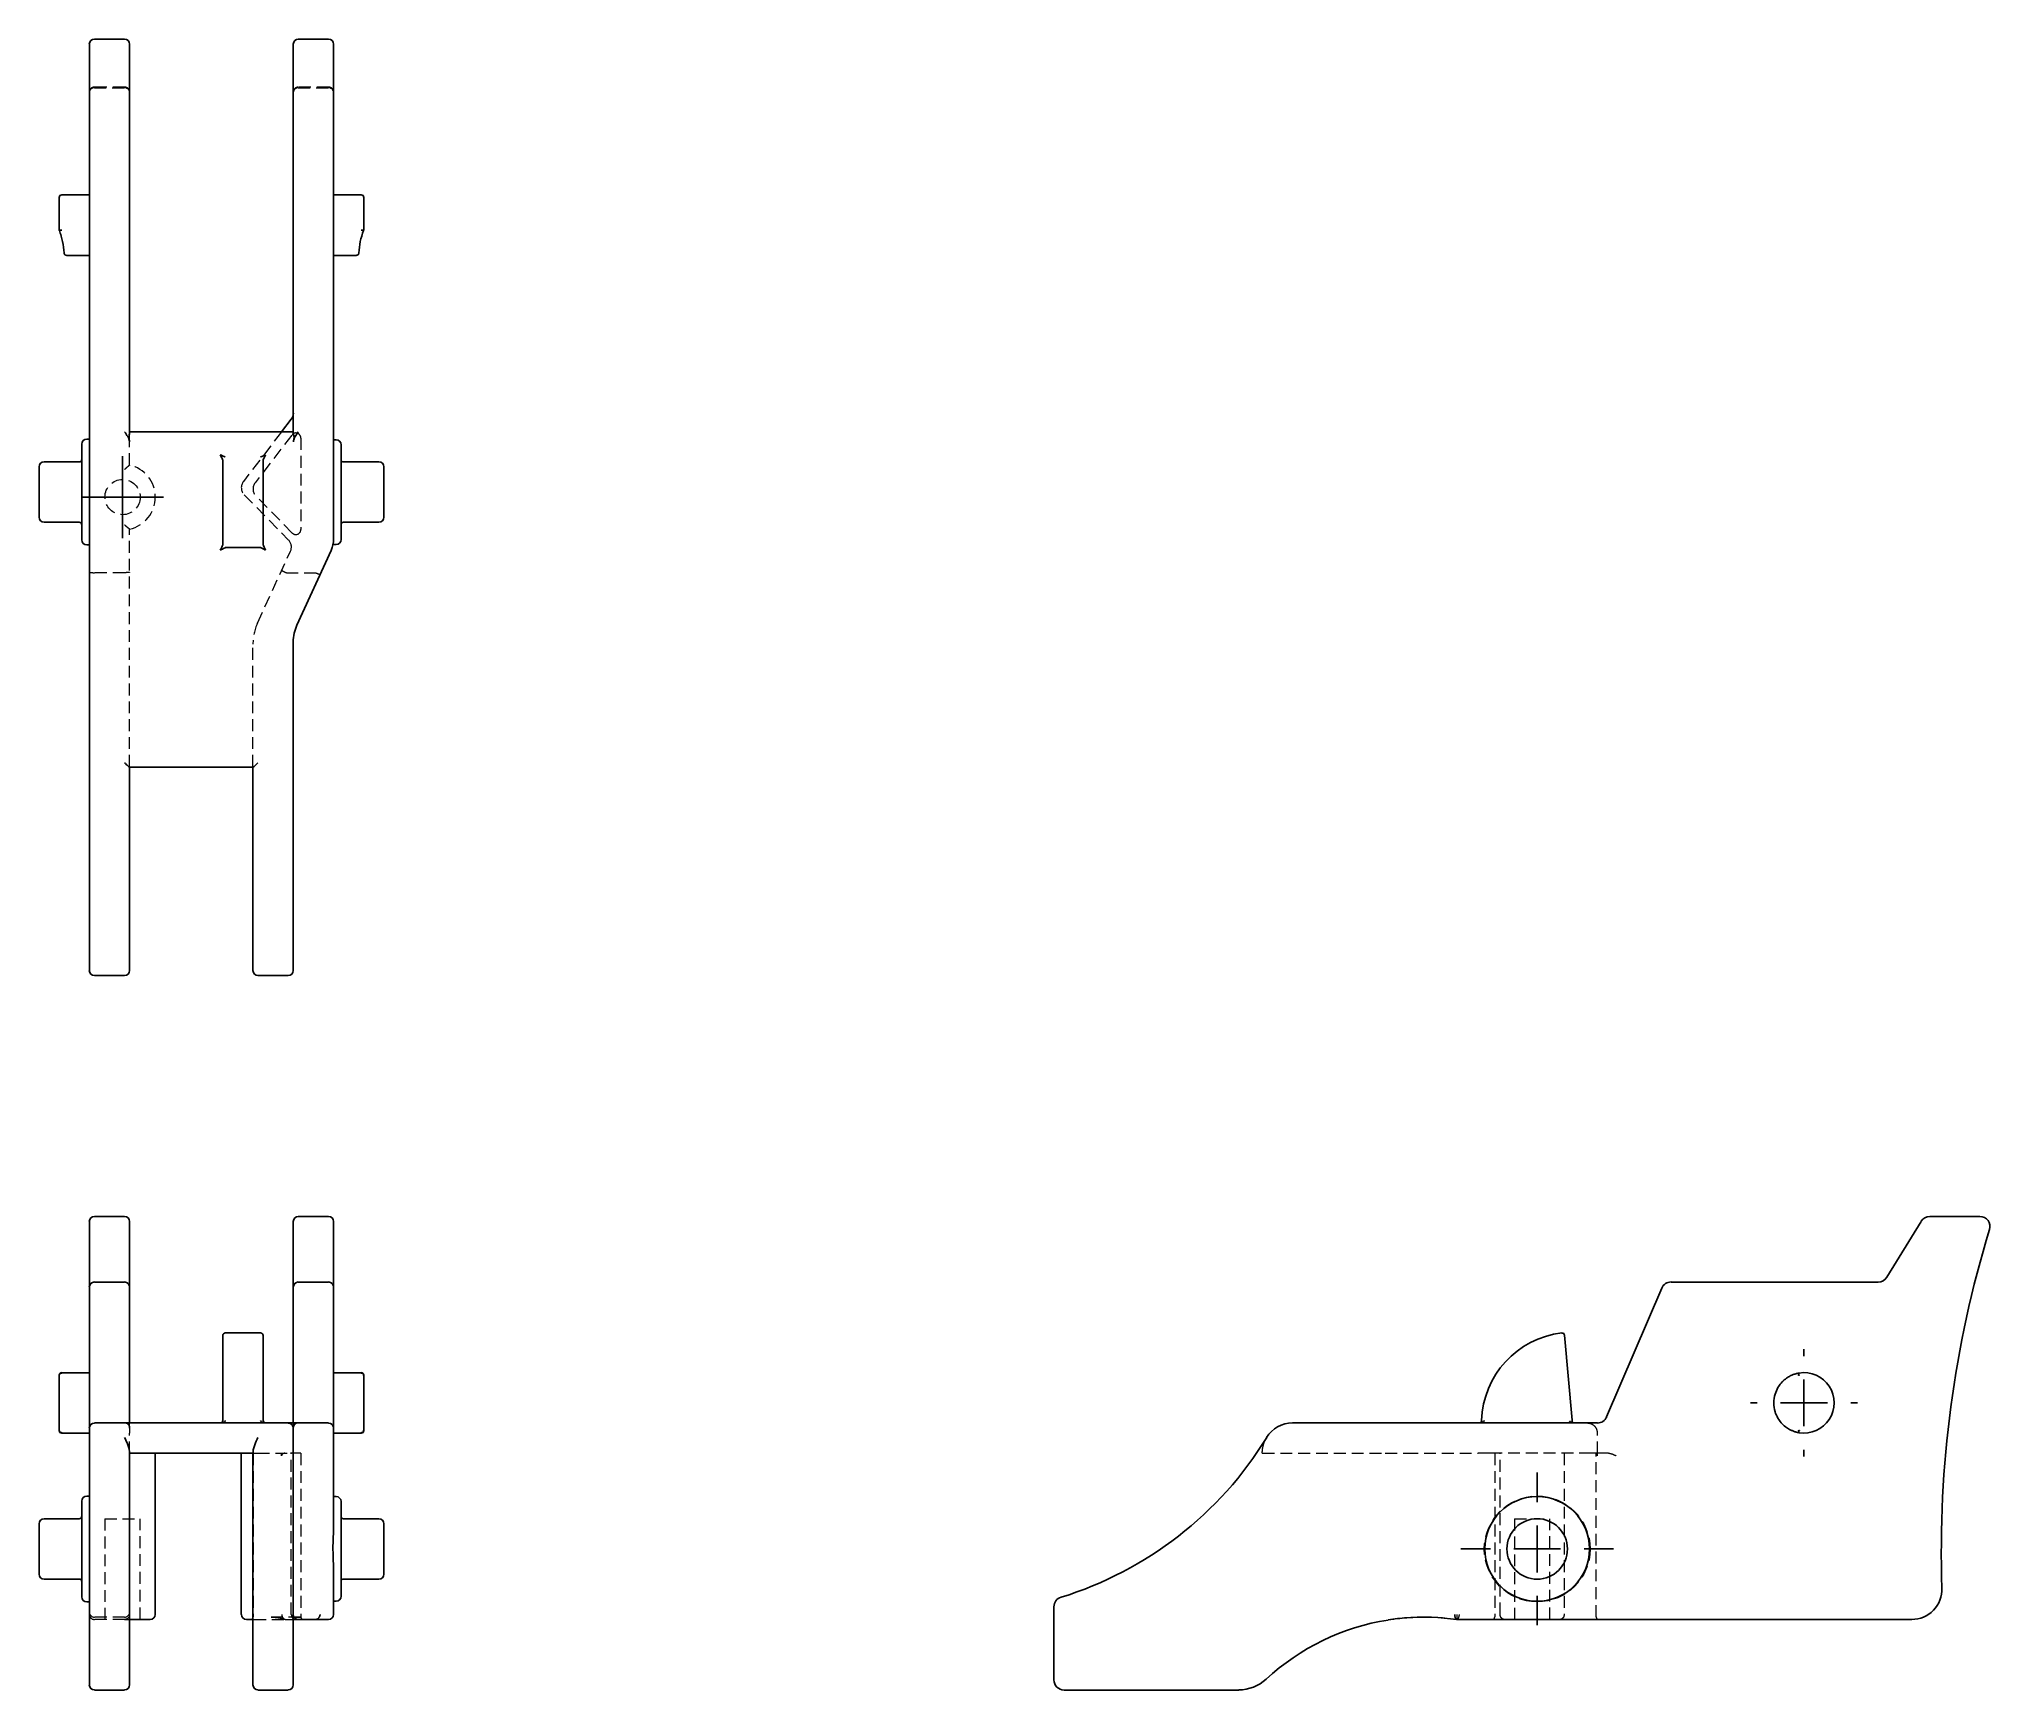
# Model space of a CAD drawing. Header units: millimetres. Extents: x 65 to 273, y 32 to 208.
import ezdxf

# ---------------------------------------------------------------- set-up
doc = ezdxf.new("R2010")
doc.units = ezdxf.units.MM
doc.linetypes.add('HIDDEN', pattern=[1.905, 1.27, -0.635])
doc.layers.add('10', color=7, linetype='Continuous')

# ---------------------------------------------------------------- blocks, each defined once
blk = doc.blocks.new('SW_CENTERMARKSYMBOL_0')
at = {"layer": '10', "color": 0}
for p, q in [((0, 2.5), (0, 4.38)), ((0, 0), (0, 2.5)), ((-2.5, 0), (-4.38, 0)), ((0, 0), (-2.5, 0)), ((0, 0), (0, -2.5)), ((0, 0), (2.5, 0)), ((2.5, 0), (4.38, 0)), ((0, -2.5), (0, -4.38))]:
    blk.add_line(p, q, dxfattribs=at)
blk = doc.blocks.new('SW_CENTERMARKSYMBOL_1')
at = {"layer": '10', "color": 0}
for p, q in [((0, 5), (0, 8.15)), ((0, 0), (0, 2.5)), ((-5, 0), (-8.15, 0)), ((0, 0), (-2.5, 0)), ((0, 0), (0, -2.5)), ((0, 0), (2.5, 0)), ((5, 0), (8.15, 0)), ((0, -5), (0, -8.15))]:
    blk.add_line(p, q, dxfattribs=at)
blk = doc.blocks.new('SW_CENTERMARKSYMBOL_2')
at = {"layer": '10', "color": 0}
for p, q in [((0, 5), (0, 5.73)), ((0, 0), (0, 2.5)), ((-5, 0), (-5.73, 0)), ((0, 0), (-2.5, 0)), ((0, 0), (0, -2.5)), ((0, 0), (2.5, 0)), ((5, 0), (5.73, 0)), ((0, -5), (0, -5.73))]:
    blk.add_line(p, q, dxfattribs=at)

msp = doc.modelspace()

# ---------------------------------------------------------------- linework, layer by layer
at = {"color": 7, "linetype": 'Continuous', "lineweight": 25}
for p, q in [((69.96, 207.46), (69.96, 206.92)), ((69.96, 206.92), (69.96, 201.58)), ((73.72, 208), (70.49, 208)), ((74.26, 206.92), (74.26, 207.46)), ((74.26, 201.58), (74.26, 206.92)), ((91.74, 207.46), (91.74, 206.92)), ((91.74, 206.92), (91.74, 201.58)), ((95.51, 208), (92.28, 208)), ((96.04, 206.92), (96.04, 207.46)), ((96.04, 201.58), (96.04, 206.92)), ((69.96, 201.58), (69.96, 201.12)), ((69.96, 201.12), (69.96, 197.45)), ((74.26, 201.12), (74.26, 201.58)), ((74.26, 197.45), (74.26, 201.12)), ((91.74, 201.58), (91.74, 201.12)), ((91.74, 201.12), (91.74, 197.45)), ((96.04, 201.12), (96.04, 201.58)), ((96.04, 197.45), (96.04, 201.12)), ((69.96, 197.45), (69.96, 196.07)), ((69.96, 196.07), (69.96, 173.93)), ((74.26, 196.07), (74.26, 197.45)), ((74.26, 173.93), (74.26, 196.07)), ((91.74, 197.45), (91.74, 196.07)), ((91.74, 196.07), (91.74, 173.93)), ((96.04, 196.07), (96.04, 197.45)), ((96.04, 173.93), (96.04, 196.07)), ((66.73, 191.09), (66.73, 187.65)), ((69.96, 191.36), (67, 191.36)), ((99, 191.36), (96.04, 191.36)), ((99.27, 191.09), (99.27, 187.65)), ((99.25, 187.54), (99.27, 187.64)), ((66.74, 187.57), (66.75, 187.54)), ((67.53, 184.9), (69.96, 184.9)), ((96.04, 184.9), (98.47, 184.9)), ((69.96, 173.93), (69.96, 173.44)), ((69.96, 173.44), (69.96, 167.55)), ((74.26, 173.44), (74.26, 173.93)), ((74.26, 167.55), (74.26, 173.44)), ((91.74, 173.93), (91.74, 173.44)), ((91.74, 173.44), (91.74, 167.55)), ((96.04, 173.44), (96.04, 173.93)), ((96.04, 167.55), (96.04, 173.44)), ((69.96, 167.55), (69.96, 166.06)), ((74.26, 165.91), (74.26, 167.55)), ((91.52, 167.4), (90.49, 166.06)), ((91.74, 167.55), (91.74, 165.91)), ((91.74, 167.25), (91.74, 167.5)), ((96.04, 166.06), (96.04, 167.55)), ((69.15, 164.74), (69.15, 154.52)), ((69.96, 165.27), (69.69, 165.27)), ((69.96, 166.06), (69.96, 133.48)), ((91.74, 166.06), (74.26, 166.06)), ((96.04, 154.63), (96.04, 166.06)), ((96.31, 165.22), (96.04, 165.22)), ((96.85, 154.57), (96.85, 164.68)), ((68.88, 162.85), (65.12, 162.85)), ((84.21, 163.08), (84.21, 162.29)), ((88.52, 162.29), (88.52, 163.08)), ((100.88, 162.85), (97.12, 162.85)), ((64.58, 162.32), (64.58, 156.94)), ((84.21, 162.29), (84.21, 153.97)), ((88.52, 153.97), (88.52, 162.29)), ((101.42, 162.32), (101.42, 156.94)), ((65.12, 156.4), (68.88, 156.4)), ((97.12, 156.4), (100.88, 156.4)), ((69.69, 153.98), (69.96, 153.98)), ((88.25, 153.7), (84.48, 153.7)), ((92.13, 145.42), (95.78, 153.39)), ((95.99, 154.03), (96.31, 154.03)), ((91.74, 133.48), (91.74, 143.63)), ((69.96, 133.48), (69.96, 131.19)), ((91.74, 131.19), (91.74, 133.48)), ((69.96, 131.19), (69.96, 108.92)), ((87.43, 130.26), (74.26, 130.26)), ((74.26, 108.92), (74.26, 130.26)), ((87.43, 130.26), (87.43, 108.92)), ((91.74, 108.92), (91.74, 131.19)), ((69.96, 108.92), (69.96, 108.54)), ((74.26, 108.54), (74.26, 108.92)), ((87.43, 108.92), (87.43, 108.54)), ((91.74, 108.54), (91.74, 108.92)), ((70.49, 108), (73.72, 108)), ((91.2, 108), (87.97, 108)), ((69.96, 81.74), (69.96, 81.48)), ((69.96, 81.48), (69.96, 75.51)), ((73.72, 82.28), (70.49, 82.28)), ((74.26, 81.48), (74.26, 81.74)), ((74.26, 75.51), (74.26, 81.48)), ((91.74, 81.74), (91.74, 81.48)), ((91.74, 81.48), (91.74, 75.51)), ((92.28, 82.28), (95.51, 82.28)), ((96.04, 81.48), (96.04, 81.74)), ((96.04, 75.51), (96.04, 81.48)), ((265.66, 81.76), (261.99, 75.8)), ((271.92, 82.28), (266.58, 82.28)), ((69.96, 75.51), (69.96, 74.75)), ((73.72, 75.28), (70.49, 75.28)), ((74.26, 74.75), (74.26, 75.51)), ((91.74, 75.51), (91.74, 74.75)), ((92.28, 75.28), (95.51, 75.28)), ((96.04, 74.75), (96.04, 75.51)), ((261.07, 75.28), (238.93, 75.28)), ((69.96, 74.75), (69.96, 74.42)), ((69.96, 74.42), (69.96, 60.67)), ((74.26, 74.42), (74.26, 74.75)), ((74.26, 60.67), (74.26, 74.42)), ((91.74, 74.75), (91.74, 74.42)), ((91.74, 74.42), (91.74, 60.67)), ((96.04, 74.42), (96.04, 74.75)), ((96.04, 60.67), (96.04, 74.42)), ((237.95, 74.63), (232.05, 60.88)), ((84.21, 69.57), (84.21, 60.5)), ((88.25, 69.84), (84.48, 69.84)), ((88.52, 60.5), (88.52, 69.57)), ((228.35, 60.52), (227.55, 69.6)), ((66.73, 65.34), (66.73, 65.3)), ((69.96, 65.6), (67, 65.6)), ((99, 65.6), (96.04, 65.6)), ((99.27, 65.34), (99.27, 65.3)), ((69.96, 60.67), (69.96, 59.69)), ((74.26, 60.23), (74.26, 60.67)), ((91.74, 60.67), (91.74, 60.23)), ((96.04, 59.69), (96.04, 60.67)), ((228.35, 60.47), (228.35, 60.52)), ((66.73, 59.46), (66.73, 59.42)), ((67, 59.15), (69.96, 59.15)), ((69.96, 59.69), (69.96, 58.41)), ((69.96, 58.41), (69.96, 41.12)), ((70.49, 60.23), (91.2, 60.23)), ((91.64, 60.23), (91.2, 60.23)), ((95.29, 60.23), (91.64, 60.23)), ((91.74, 58.41), (91.74, 59.69)), ((91.74, 41.12), (91.74, 58.41)), ((95.51, 60.23), (95.29, 60.23)), ((96.04, 49.28), (96.04, 59.69)), ((96.04, 59.15), (99, 59.15)), ((99.27, 59.46), (99.27, 59.42)), ((208.63, 60.23), (198.48, 60.23)), ((210.65, 60.23), (208.63, 60.23)), ((218.62, 60.23), (210.65, 60.23)), ((219.63, 60.23), (218.62, 60.23)), ((231.06, 60.23), (219.63, 60.23)), ((74.26, 41.12), (74.26, 57)), ((87.43, 57), (74.26, 57)), ((77, 39.79), (77, 57)), ((86.19, 57), (86.19, 39.79)), ((87.43, 57), (87.43, 41.12)), ((69.96, 52.43), (69.69, 52.43)), ((96.31, 52.38), (96.04, 52.38)), ((69.15, 51.89), (69.15, 41.67)), ((96.85, 41.73), (96.85, 51.84)), ((64.58, 49.47), (64.58, 44.09)), ((68.88, 50.01), (65.12, 50.01)), ((100.88, 50.01), (97.12, 50.01)), ((101.42, 49.47), (101.42, 44.09)), ((96.04, 39.79), (96.04, 44.28)), ((65.12, 43.56), (68.88, 43.56)), ((97.12, 43.56), (100.88, 43.56)), ((69.69, 41.14), (69.96, 41.14)), ((69.96, 41.12), (69.96, 40.6)), ((69.96, 40.6), (69.96, 32.8)), ((74.26, 40.6), (74.26, 41.12)), ((74.26, 32.8), (74.26, 40.6)), ((87.43, 41.12), (87.43, 40.6)), ((87.43, 40.6), (87.43, 32.8)), ((91.74, 40.6), (91.74, 41.12)), ((91.74, 32.8), (91.74, 40.6)), ((96.04, 41.19), (96.31, 41.19)), ((173, 40.6), (173, 32.8)), ((74.26, 39.25), (76.46, 39.25)), ((86.73, 39.25), (86.88, 39.25)), ((86.88, 39.25), (87.43, 39.25)), ((91.74, 39.25), (94.1, 39.25)), ((91.77, 39.44), (92.47, 39.5)), ((92.44, 39.48), (92.51, 39.48)), ((94.1, 39.25), (95.29, 39.25)), ((95.29, 39.25), (95.51, 39.25)), ((216.02, 39.25), (218.62, 39.25)), ((218.62, 39.25), (219.63, 39.25)), ((219.63, 39.25), (264.64, 39.25)), ((69.96, 32.8), (69.96, 32.26)), ((70.49, 31.72), (73.72, 31.72)), ((74.26, 32.26), (74.26, 32.8)), ((87.43, 32.8), (87.43, 32.26)), ((91.2, 31.72), (87.97, 31.72)), ((91.74, 32.26), (91.74, 32.8)), ((174.08, 31.72), (192.74, 31.72))]:
    msp.add_line(p, q, dxfattribs=at)
at = {"color": 7, "linetype": 'HIDDEN', "lineweight": 18}
for p, q in [((73.72, 202.87), (70.49, 202.87)), ((70.49, 202.8), (73.72, 202.8)), ((95.51, 202.87), (92.28, 202.87)), ((92.28, 202.8), (95.51, 202.8)), ((66.75, 187.54), (66.73, 187.64)), ((66.73, 187.64), (66.74, 187.57)), ((99.27, 187.64), (99.25, 187.54)), ((74.26, 162.5), (74.26, 165.91)), ((90.49, 166.06), (86.41, 160.76)), ((91.58, 165.72), (87.67, 160.63)), ((92.55, 165.4), (92.55, 155.63)), ((86.5, 159.35), (91.23, 154.51)), ((91.63, 155.25), (87.75, 159.22)), ((74.26, 130.29), (74.26, 155.68)), ((87.92, 145.64), (91.43, 153.31)), ((73.72, 151.02), (70.49, 151.02)), ((91.01, 151.02), (94.1, 151.02)), ((87.43, 130.29), (87.43, 143.4)), ((74.26, 130.26), (74.26, 130.29)), ((87.43, 130.29), (87.43, 130.26)), ((74.26, 59.7), (74.26, 60.23)), ((74.26, 59.7), (74.26, 59.15)), ((74.26, 57), (74.26, 59.15)), ((91.74, 60.23), (91.74, 59.7)), ((91.74, 59.7), (91.74, 59.15)), ((91.74, 57), (91.74, 59.15)), ((231.06, 57), (231.06, 59.15)), ((87.43, 57), (87.92, 57)), ((87.45, 57), (87.45, 39.52)), ((87.92, 57), (91.43, 57)), ((90.49, 56.73), (90.49, 57)), ((91.53, 57), (91.43, 57)), ((91.63, 57), (91.53, 57)), ((91.53, 39.79), (91.53, 57)), ((92.55, 57), (91.63, 57)), ((91.74, 56.73), (91.74, 39.79)), ((92.55, 57), (92.55, 39.52)), ((195.29, 57), (208.4, 57)), ((208.4, 57), (210.64, 57)), ((210.64, 57), (218.31, 57)), ((219.51, 57), (218.31, 57)), ((220.09, 57), (219.51, 57)), ((220.63, 57), (220.09, 57)), ((220.09, 57), (220.09, 39.52)), ((230.4, 57), (220.63, 57)), ((220.68, 39.79), (220.68, 57)), ((227.5, 57), (227.5, 39.79)), ((230.93, 57), (230.4, 57)), ((231.06, 57), (230.93, 57)), ((230.93, 39.52), (230.93, 57)), ((232.25, 57), (231.06, 57)), ((231.06, 56.73), (231.06, 57)), ((71.62, 50.01), (73.5, 50.01)), ((71.62, 50.01), (71.62, 39.25)), ((73.5, 50.01), (75.39, 50.01)), ((75.39, 39.25), (75.39, 50.01)), ((222.21, 50.01), (225.97, 50.01)), ((222.21, 50.01), (222.21, 39.25)), ((225.97, 39.25), (225.97, 50.01)), ((73.72, 39.5), (70.49, 39.5)), ((73.72, 39.25), (70.49, 39.25)), ((73.72, 39.25), (74.26, 39.25)), ((87.43, 39.25), (87.56, 39.25)), ((87.56, 39.25), (90.98, 39.25)), ((92.51, 39.5), (89.39, 39.5)), ((91.01, 39.25), (91.74, 39.25)), ((208.71, 39.2), (209.3, 39.29))]:
    msp.add_line(p, q, dxfattribs=at)
at = {"color": 7, "linetype": 'HIDDEN', "lineweight": 18, "flags": 128}
msp.add_lwpolyline([(252.61, 65.56), (252.57, 65.56), (252.22, 65.47)], dxfattribs=at)
at = {"color": 7, "linetype": 'HIDDEN', "lineweight": 18}
for centre, radius in [((73.5, 159.09), 1.88), ((224.63, 46.78), 5.65)]:
    msp.add_circle(centre, radius, dxfattribs=at)
at = {"color": 7, "linetype": 'Continuous', "lineweight": 25}
for radius in [5.59, 3.23]:
    msp.add_circle((224.63, 46.78), radius, dxfattribs=at)
for centre, radius, start, end in [((70.49, 207.46), 0.538, 90, 180), ((73.72, 207.46), 0.538, 360, 90), ((92.28, 207.46), 0.538, 90, 180), ((95.51, 207.46), 0.538, 0, 90), ((67, 191.09), 0.269, 90, 180), ((99, 191.09), 0.269, 360, 90), ((90.67, 168.06), 1.08, 322.4685, 0), ((69.69, 164.74), 0.538, 90, 180), ((96.31, 164.68), 0.538, 0, 90), ((65.12, 162.32), 0.538, 90, 180), ((68.88, 163.12), 0.269, 270, 0), ((97.12, 163.12), 0.269, 180, 270), ((100.88, 162.32), 0.538, 0, 90), ((65.12, 156.94), 0.538, 180, 270), ((68.88, 156.13), 0.269, 0, 90), ((97.12, 156.13), 0.269, 90, 180), ((100.88, 156.94), 0.538, 270, 0), ((69.69, 154.52), 0.538, 180, 270), ((93.09, 154.63), 2.96, 335.4, 0), ((96.31, 154.57), 0.538, 270, 0), ((96.04, 143.63), 4.3, 155.4, 180), ((70.49, 108.54), 0.538, 180, 270), ((73.72, 108.54), 0.538, 270, 0), ((87.97, 108.54), 0.538, 180, 270), ((91.2, 108.54), 0.538, 270, 0), ((70.49, 81.74), 0.538, 90, 180), ((73.72, 81.74), 0.538, 0, 90), ((92.28, 81.74), 0.538, 90, 180), ((95.51, 81.74), 0.538, 0, 90), ((266.58, 81.2), 1.08, 90, 148.3925), ((271.92, 81.2), 1.08, 342.9244, 90), ((384.73, 46.55), 116.93, 162.9244, 181.9409), ((70.49, 74.75), 0.538, 90, 180), ((73.72, 74.75), 0.538, 0, 90), ((92.28, 74.75), 0.538, 90, 180), ((95.51, 74.75), 0.538, 0, 90), ((238.93, 74.21), 1.08, 90, 156.8014), ((261.07, 76.36), 1.08, 270, 328.3925), ((84.48, 69.57), 0.269, 90, 180), ((88.25, 69.57), 0.269, 0, 90), ((228.37, 60.23), 9.68, 96.6372, 178.3628), ((227.29, 69.57), 0.269, 5, 96.6372), ((67, 65.34), 0.269, 90, 180), ((99, 65.34), 0.269, 360, 90), ((253.13, 62.38), 3.23, 260.6697, 99.3303), ((231.06, 61.3), 1.08, 270, 336.8014), ((67, 59.42), 0.269, 180, 270), ((70.49, 59.69), 0.538, 90, 180), ((91.2, 59.69), 0.538, 0, 90), ((95.51, 59.69), 0.538, 0, 90), ((99, 59.42), 0.269, 270, 0), ((162.1, 79.33), 39.47, 287.1791, 328.4554), ((198.48, 57), 3.23, 90, 148.4554), ((69.69, 51.89), 0.538, 90, 180), ((96.31, 51.84), 0.538, 0, 90), ((68.88, 50.28), 0.269, 270, 0), ((97.12, 50.28), 0.269, 180, 270), ((65.12, 49.47), 0.538, 90, 180), ((100.88, 49.47), 0.538, 0, 90), ((65.12, 44.09), 0.538, 180, 270), ((100.88, 44.09), 0.538, 270, 0), ((68.88, 43.29), 0.269, 0, 90), ((96.31, 41.73), 0.538, 270, 0), ((97.12, 43.29), 0.269, 90, 180), ((264.64, 42.48), 3.23, 270, 1.9409), ((69.69, 41.67), 0.538, 180, 270), ((76.46, 39.79), 0.538, 270, 0), ((86.73, 39.79), 0.538, 180, 270), ((95.51, 39.79), 0.538, 270, 0), ((174.08, 40.6), 1.08, 107.1791, 180), ((212.54, 14.69), 24.8, 98.8844, 132.8692), ((70.49, 32.26), 0.538, 180, 270), ((73.72, 32.26), 0.538, 270, 0), ((87.97, 32.26), 0.538, 180, 270), ((91.2, 32.26), 0.538, 270, 0), ((174.08, 32.8), 1.08, 180, 270), ((192.74, 36.03), 4.3, 270, 312.8692)]:
    msp.add_arc(centre, radius, start, end, dxfattribs=at)
at = {"color": 7, "linetype": 'HIDDEN', "lineweight": 18}
for centre, radius, start, end in [((70.49, 202.33), 0.538, 90, 180), ((70.49, 202.26), 0.538, 90, 180), ((73.72, 202.33), 0.538, 0, 90), ((73.72, 202.26), 0.538, 360, 90), ((92.28, 202.33), 0.538, 90, 180), ((92.28, 202.26), 0.538, 90, 180), ((95.51, 202.33), 0.538, 0, 90), ((95.51, 202.26), 0.538, 360, 90), ((92.01, 165.4), 0.538, 0, 142.4685), ((73.5, 159.09), 3.5, 282.4381, 77.5619), ((87.27, 160.1), 1.08, 142.4685, 224.3284), ((88.52, 159.97), 1.08, 142.4685, 224.3284), ((90.46, 153.76), 1.08, 335.4, 44.3284), ((92.01, 155.63), 0.538, 224.3284, 0), ((92.81, 143.4), 5.38, 155.4, 180), ((253.13, 62.38), 3.23, 127.3846, 146.7643), ((73.72, 59.69), 0.538, 0, 89.9535), ((92.28, 59.69), 0.538, 89.965, 180), ((229.99, 59.15), 1.08, 0, 30.4197), ((253.13, 62.38), 3.23, 246.7421, 260.6697), ((70.49, 40.04), 0.538, 180, 270), ((73.72, 40.04), 0.538, 270, 360), ((92.07, 39.79), 0.538, 180, 270), ((92.28, 39.79), 0.538, 180, 270), ((87.18, 39.52), 0.269, 270, 0), ((92.82, 39.52), 0.269, 180, 270), ((212.54, 14.69), 24.8, 90.9051, 97.1599), ((212.54, 14.69), 24.8, 84.8743, 89.5478), ((219.82, 39.52), 0.269, 270, 0), ((231.2, 39.52), 0.269, 180, 270)]:
    msp.add_arc(centre, radius, start, end, dxfattribs=at)
msp.add_ellipse((90.83, 56.73), major_axis=(-0.339, 0), ratio=0.793019, start_param=4.712389, end_param=6.283185, dxfattribs=at)
at = {"color": 7, "linetype": 'Continuous', "lineweight": 25}
for points in [[(66.73, 187.65), (66.73, 187.63), (66.73, 187.61), (66.74, 187.58)], [(66.74, 187.58), (66.74, 187.57), (66.75, 187.55), (66.75, 187.54)], [(99.26, 187.58), (99.26, 187.57), (99.25, 187.55), (99.25, 187.54)], [(99.27, 187.65), (99.27, 187.63), (99.27, 187.61), (99.26, 187.58)], [(66.73, 65.3), (66.73, 65.32), (66.73, 65.33), (66.74, 65.35)], [(66.73, 65.3), (66.73, 64.32), (66.73, 62.38), (66.73, 60.43), (66.73, 59.46)], [(66.74, 65.35), (66.74, 65.33), (66.75, 65.32), (66.75, 65.3)], [(99.26, 65.35), (99.26, 65.33), (99.25, 65.32), (99.25, 65.3)], [(99.27, 65.3), (99.27, 65.32), (99.27, 65.33), (99.26, 65.35)], [(99.27, 65.3), (99.27, 64.32), (99.27, 62.38), (99.27, 60.43), (99.27, 59.46)], [(252.58, 65.35), (252.57, 65.33), (252.55, 65.32), (252.54, 65.3)], [(252.65, 65.3), (252.63, 65.32), (252.61, 65.33), (252.58, 65.35)], [(84.21, 60.5), (84.21, 60.49), (84.21, 60.49), (84.21, 60.49)], [(88.52, 60.49), (88.52, 60.49), (88.52, 60.49), (88.52, 60.5)], [(218.7, 60.5), (218.7, 60.5), (218.7, 60.49), (218.7, 60.49)], [(66.73, 59.46), (66.73, 59.44), (66.73, 59.42), (66.74, 59.4)], [(66.75, 59.46), (66.75, 59.44), (66.74, 59.42), (66.74, 59.4)], [(99.25, 59.46), (99.25, 59.44), (99.26, 59.42), (99.26, 59.4)], [(99.27, 59.46), (99.27, 59.44), (99.27, 59.42), (99.26, 59.4)], [(252.54, 59.46), (252.55, 59.44), (252.57, 59.42), (252.58, 59.4)], [(252.65, 59.46), (252.63, 59.44), (252.61, 59.42), (252.58, 59.4)], [(94.13, 39.25), (94.12, 39.25), (94.11, 39.25), (94.1, 39.25)], [(208.71, 39.2), (209.39, 39.31), (210.07, 39.38), (210.69, 39.43)], [(210.69, 39.43), (212.46, 39.56), (214.25, 39.5), (216.02, 39.25)], [(216.02, 39.25), (216.02, 39.25), (216.02, 39.25), (216.02, 39.25)]]:
    msp.add_open_spline(points, degree=3, dxfattribs=at)
for points, knots in [([(67, 187.61), (66.98, 187.6), (66.95, 187.6), (66.91, 187.59), (66.88, 187.59), (66.85, 187.58), (66.81, 187.58), (66.77, 187.58), (66.75, 187.58), (66.74, 187.58)], [0, 0, 0, 0, 0.1362306, 0.2546255, 0.3550182, 0.4372653, 0.5013274, 0.7656534, 1, 1, 1, 1]), ([(99, 187.61), (99.02, 187.6), (99.05, 187.6), (99.08, 187.59), (99.12, 187.59), (99.14, 187.58), (99.19, 187.58), (99.23, 187.58), (99.25, 187.58), (99.26, 187.58)], [0, 0, 0, 0, 0.127968, 0.24209, 0.342358, 0.428768, 0.501326, 0.762224, 1, 1, 1, 1]), ([(66.75, 187.55), (66.82, 187.35), (66.95, 186.98), (67.16, 186.18), (67.22, 185.57), (67.26, 185.16)], [0, 0, 0, 0, 0.255025, 0.505512, 1, 1, 1, 1]), ([(98.74, 185.16), (98.78, 185.57), (98.85, 186.39), (99.12, 187.16), (99.25, 187.55)], [0, 0, 0, 0, 0.497756, 1, 1, 1, 1]), ([(67.26, 185.16), (67.26, 185.12), (67.27, 185.06), (67.34, 184.97), (67.42, 184.91), (67.49, 184.91), (67.53, 184.9)], [0, 0, 0, 0, 0.250121, 0.500045, 0.749916, 1, 1, 1, 1]), ([(98.47, 184.9), (98.51, 184.91), (98.58, 184.91), (98.66, 184.97), (98.73, 185.06), (98.74, 185.12), (98.74, 185.16)], [0, 0, 0, 0, 0.250069, 0.49995, 0.749891, 1, 1, 1, 1]), ([(74.25, 164.99), (74.22, 165.19), (74.15, 165.38), (73.95, 165.73), (73.84, 165.9), (73.72, 166.06)], [0, 0, 0, 0, 0.5, 0.5, 1, 1, 1, 1]), ([(74.25, 164.99), (74.24, 165.08), (74.22, 165.17), (74.18, 165.35), (74.17, 165.44), (74.19, 165.68), (74.26, 165.82), (74.26, 165.91)], [0, 0, 0, 0, 0.25, 0.25, 0.5, 0.5, 1, 1, 1, 1]), ([(91.75, 164.99), (91.76, 165.08), (91.78, 165.17), (91.82, 165.35), (91.83, 165.44), (91.81, 165.68), (91.74, 165.82), (91.74, 165.91)], [0, 0, 0, 0, 0.25, 0.25, 0.5, 0.5, 1, 1, 1, 1]), ([(91.75, 164.99), (91.78, 165.19), (91.85, 165.38), (92.05, 165.73), (92.16, 165.9), (92.28, 166.06)], [0, 0, 0, 0, 0.5, 0.5, 1, 1, 1, 1]), ([(83.94, 163.62), (84.02, 163.47), (84.15, 163.2), (84.21, 163.09), (84.21, 163.08)], [0.087266, 0.087266, 0.087266, 0.087266, 0.934998, 1.570796, 1.570796, 1.570796, 1.570796]), ([(84.48, 163.35), (84.47, 163.36), (84.36, 163.41), (84.1, 163.54), (83.94, 163.62)], [0.087266, 0.087266, 0.087266, 0.087266, 0.723065, 1.570796, 1.570796, 1.570796, 1.570796]), ([(88.78, 163.62), (88.63, 163.54), (88.37, 163.41), (88.26, 163.36), (88.25, 163.35)], [-1.570796, -1.570796, -1.570796, -1.570796, -0.723065, -0.087266, -0.087266, -0.087266, -0.087266]), ([(88.52, 163.08), (88.52, 163.09), (88.58, 163.2), (88.71, 163.47), (88.78, 163.62)], [-1.570796, -1.570796, -1.570796, -1.570796, -0.934998, -0.087266, -0.087266, -0.087266, -0.087266]), ([(84.21, 153.97), (84.21, 153.96), (84.16, 153.86), (84.02, 153.59), (83.94, 153.43)], [0.02703, 0.02703, 0.02703, 0.02703, 0.688644, 1.570796, 1.570796, 1.570796, 1.570796]), ([(83.94, 153.43), (84.1, 153.51), (84.38, 153.64), (84.48, 153.7), (84.48, 153.7)], [0.02703, 0.02703, 0.02703, 0.02703, 0.909182, 1.570796, 1.570796, 1.570796, 1.570796]), ([(88.25, 153.7), (88.25, 153.69), (88.39, 153.63), (88.67, 153.49), (88.78, 153.43)], [-1.570796, -1.570796, -1.570796, -1.570796, -0.688644, -0.02703, -0.02703, -0.02703, -0.02703]), ([(88.78, 153.43), (88.73, 153.55), (88.59, 153.82), (88.52, 153.96), (88.52, 153.97)], [-1.570796, -1.570796, -1.570796, -1.570796, -0.909182, -0.02703, -0.02703, -0.02703, -0.02703]), ([(74.26, 130.26), (74.25, 130.26), (74.23, 130.27), (74.16, 130.31), (74.11, 130.35), (73.96, 130.47), (73.84, 130.59), (73.72, 130.73)], [0, 0, 0, 0, 0.25, 0.25, 0.5, 0.5, 1, 1, 1, 1]), ([(87.43, 130.26), (87.44, 130.26), (87.46, 130.27), (87.53, 130.31), (87.58, 130.35), (87.73, 130.47), (87.85, 130.59), (87.97, 130.73)], [0, 0, 0, 0, 0.25, 0.25, 0.5, 0.5, 1, 1, 1, 1]), ([(67, 65.56), (66.98, 65.56), (66.95, 65.56), (66.91, 65.55), (66.88, 65.53), (66.85, 65.52), (66.81, 65.49), (66.77, 65.44), (66.75, 65.38), (66.74, 65.35)], [0, 0, 0, 0, 0.1362306, 0.2546255, 0.3550182, 0.4372653, 0.5013274, 0.7656534, 1, 1, 1, 1]), ([(99, 65.56), (99.02, 65.56), (99.05, 65.56), (99.08, 65.55), (99.12, 65.53), (99.14, 65.52), (99.19, 65.49), (99.23, 65.44), (99.25, 65.38), (99.26, 65.35)], [0, 0, 0, 0, 0.127968, 0.24209, 0.342358, 0.428768, 0.501326, 0.762224, 1, 1, 1, 1]), ([(252.61, 59.19), (252.55, 59.2), (252.45, 59.22), (252.3, 59.26), (252.15, 59.3), (252, 59.35), (251.86, 59.41), (251.72, 59.48), (251.47, 59.6), (251.11, 59.84), (250.69, 60.24), (250.3, 60.78), (249.99, 61.48), (249.85, 62.38), (249.99, 63.27), (250.3, 63.98), (250.69, 64.52), (251.11, 64.92), (251.53, 65.19), (251.9, 65.37), (252.25, 65.49), (252.49, 65.54), (252.61, 65.56)], [0, 0, 0, 0, 0.018617, 0.036939, 0.054976, 0.072737, 0.090231, 0.10747, 0.124464, 0.182146, 0.249561, 0.313221, 0.396728, 0.500033, 0.603917, 0.687418, 0.750486, 0.817853, 0.875587, 0.915562, 0.956991, 1, 1, 1, 1]), ([(252.61, 65.56), (252.6, 65.56), (252.6, 65.56), (252.59, 65.55), (252.59, 65.53), (252.58, 65.52), (252.58, 65.49), (252.58, 65.44), (252.58, 65.38), (252.58, 65.35)], [0, 0, 0, 0, 0.127968, 0.24209, 0.342358, 0.428768, 0.501326, 0.762224, 1, 1, 1, 1]), ([(83.94, 60.23), (84.1, 60.23), (84.38, 60.29), (84.48, 60.43), (84.48, 60.49)], [0.02703, 0.02703, 0.02703, 0.02703, 0.909182, 1.570796, 1.570796, 1.570796, 1.570796]), ([(84.21, 60.49), (84.21, 60.43), (84.16, 60.29), (84.02, 60.23), (83.94, 60.23)], [0.02703, 0.02703, 0.02703, 0.02703, 0.688644, 1.570796, 1.570796, 1.570796, 1.570796]), ([(88.25, 60.49), (88.25, 60.41), (88.39, 60.27), (88.67, 60.23), (88.78, 60.23)], [-1.570796, -1.570796, -1.570796, -1.570796, -0.688644, -0.02703, -0.02703, -0.02703, -0.02703]), ([(88.78, 60.23), (88.73, 60.23), (88.59, 60.27), (88.52, 60.41), (88.52, 60.49)], [-1.570796, -1.570796, -1.570796, -1.570796, -0.909182, -0.02703, -0.02703, -0.02703, -0.02703]), ([(218.43, 60.23), (218.55, 60.23), (218.82, 60.27), (218.96, 60.41), (218.97, 60.49)], [-1.570796, -1.570796, -1.570796, -1.570796, -0.909182, -0.02703, -0.02703, -0.02703, -0.02703]), ([(218.7, 60.49), (218.69, 60.41), (218.63, 60.27), (218.49, 60.23), (218.43, 60.23)], [-1.570796, -1.570796, -1.570796, -1.570796, -0.688644, -0.02703, -0.02703, -0.02703, -0.02703]), ([(228.08, 60.47), (228.09, 60.42), (228.2, 60.29), (228.47, 60.23), (228.62, 60.23)], [-1.570796, -1.570796, -1.570796, -1.570796, -0.934998, -0.087266, -0.087266, -0.087266, -0.087266]), ([(228.62, 60.23), (228.54, 60.23), (228.41, 60.29), (228.36, 60.42), (228.35, 60.47)], [-1.570796, -1.570796, -1.570796, -1.570796, -0.723065, -0.087266, -0.087266, -0.087266, -0.087266]), ([(66.74, 59.4), (66.74, 59.39), (66.75, 59.36), (66.77, 59.32), (66.8, 59.29), (66.84, 59.25), (66.9, 59.21), (66.96, 59.2), (67, 59.19)], [0, 0, 0, 0, 0.113707, 0.23511, 0.364068, 0.500595, 0.694448, 1, 1, 1, 1]), ([(74.26, 57), (74.25, 57.16), (74.23, 57.31), (74.16, 57.61), (74.11, 57.76), (73.96, 58.18), (73.84, 58.44), (73.72, 58.69)], [0, 0, 0, 0, 0.25, 0.25, 0.5, 0.5, 1, 1, 1, 1]), ([(87.43, 57), (87.44, 57.16), (87.46, 57.31), (87.53, 57.61), (87.58, 57.76), (87.73, 58.18), (87.85, 58.44), (87.97, 58.69)], [0, 0, 0, 0, 0.25, 0.25, 0.5, 0.5, 1, 1, 1, 1]), ([(99.26, 59.4), (99.26, 59.39), (99.25, 59.36), (99.23, 59.32), (99.2, 59.29), (99.16, 59.25), (99.1, 59.21), (99.04, 59.2), (99, 59.19)], [0, 0, 0, 0, 0.116417, 0.238586, 0.366601, 0.500549, 0.707437, 1, 1, 1, 1]), ([(252.58, 59.4), (252.58, 59.39), (252.58, 59.36), (252.58, 59.32), (252.58, 59.29), (252.58, 59.25), (252.59, 59.21), (252.6, 59.2), (252.61, 59.19)], [0, 0, 0, 0, 0.116417, 0.238586, 0.366601, 0.500549, 0.707437, 1, 1, 1, 1]), ([(96.04, 49.28), (96.04, 48.89), (96.03, 48.49), (96, 47.65), (95.98, 47.21), (95.98, 46.57), (95.99, 46.35), (96, 45.93), (96, 45.71), (96.03, 45.08), (96.04, 44.67), (96.04, 44.28)], [0, 0, 0, 0, 0.25, 0.25, 0.5, 0.5, 0.625, 0.625, 0.75, 0.75, 1, 1, 1, 1]), ([(94.13, 39.25), (94.15, 39.26), (94.19, 39.26), (94.26, 39.28), (94.32, 39.31), (94.39, 39.35), (94.46, 39.41), (94.51, 39.49), (94.56, 39.58), (94.6, 39.68), (94.6, 39.75), (94.61, 39.79)], [0, 0, 0, 0, 0.0819451, 0.1712026, 0.2677921, 0.3716157, 0.4825568, 0.6007474, 0.7264661, 0.8596159, 1, 1, 1, 1]), ([(216.02, 39.25), (216.01, 39.26), (215.99, 39.26), (215.96, 39.28), (215.93, 39.31), (215.9, 39.35), (215.88, 39.41), (215.86, 39.49), (215.84, 39.58), (215.83, 39.68), (215.84, 39.75), (215.84, 39.79)], [0, 0, 0, 0, 0.0819451, 0.1712026, 0.2677921, 0.3716157, 0.4825568, 0.6007474, 0.7264661, 0.8596159, 1, 1, 1, 1])]:
    msp.add_open_spline(points, degree=3, knots=knots, dxfattribs=at)
at = {"color": 7, "linetype": 'HIDDEN', "lineweight": 18}
for points, knots in [([(74.26, 162.5), (74.26, 162.5), (74.25, 162.5), (74.22, 162.47), (74.19, 162.45), (74.12, 162.39), (74.07, 162.35), (73.97, 162.27), (73.92, 162.22), (73.83, 162.14), (73.77, 162.09), (73.72, 162.04), (73.72, 162.04), (73.72, 162.04)], [0, 0, 0, 0, 0.01541188, 0.01541188, 0.03243598, 0.03243598, 0.05359441, 0.05359441, 0.07187085, 0.07187085, 0.09106233, 0.09106233, 0.09148449, 0.09148449, 0.09148449, 0.09148449]), ([(73.72, 156.14), (73.72, 156.14), (73.72, 156.14), (73.77, 156.09), (73.83, 156.04), (73.92, 155.95), (73.97, 155.91), (74.07, 155.83), (74.12, 155.79), (74.19, 155.73), (74.22, 155.71), (74.25, 155.68), (74.26, 155.68), (74.26, 155.68)], [-0.00042569, -0.00042569, -0.00042569, -0.00042569, 0, 0, 0.01935203, 0.01935203, 0.03778136, 0.03778136, 0.05911679, 0.05911679, 0.07628331, 0.07628331, 0.09182411, 0.09182411, 0.09182411, 0.09182411]), ([(69.96, 151.06), (69.96, 151.06), (69.96, 151.06), (69.96, 151.05), (69.97, 151.05), (70.03, 151.04), (70.07, 151.04), (70.17, 151.03), (70.22, 151.03), (70.35, 151.02), (70.42, 151.02), (70.49, 151.02)], [-0.00033725, -0.00033725, -0.00033725, -0.00033725, 0, 0, 0.0199835, 0.0199835, 0.03954814, 0.03954814, 0.05906266, 0.05906266, 0.07855164, 0.07855164, 0.07855164, 0.07855164]), ([(74.26, 151.06), (74.26, 151.06), (74.26, 151.06), (74.26, 151.05), (74.24, 151.05), (74.19, 151.04), (74.15, 151.04), (74.05, 151.03), (73.99, 151.03), (73.86, 151.02), (73.79, 151.02), (73.72, 151.02)], [-0.07888085, -0.07888085, -0.07888085, -0.07888085, -0.07854363, -0.07854363, -0.05856217, -0.05856217, -0.03899952, -0.03899952, -0.019487, -0.019487, 0, 0, 0, 0]), ([(90.51, 151.28), (90.51, 151.28), (90.51, 151.28), (90.52, 151.27), (90.54, 151.26), (90.56, 151.24), (90.59, 151.22), (90.62, 151.2), (90.66, 151.18), (90.7, 151.16), (90.74, 151.14), (90.78, 151.12), (90.82, 151.1), (90.87, 151.08), (90.91, 151.06), (90.94, 151.05), (90.97, 151.03), (90.98, 151.03)], [0, 0, 0, 0, 0.084828, 0.167095, 0.246814, 0.323922, 0.398351, 0.470078, 0.539149, 0.605664, 0.669679, 0.731182, 0.790141, 0.846517, 0.900287, 0.951444, 1, 1, 1, 1]), ([(90.98, 151.03), (90.99, 151.03), (91, 151.02), (91.01, 151.02), (91.01, 151.02), (91.01, 151.02), (91.01, 151.02)], [0, 0, 0, 0, 0.00002407301, 0.00002407301, 0.00002407301, 0.0000321525, 0.0000321525, 0.0000321525, 0.0000321525]), ([(94.13, 151.02), (94.15, 151.01), (94.19, 150.99), (94.26, 150.96), (94.32, 150.93), (94.39, 150.9), (94.46, 150.88), (94.51, 150.86), (94.56, 150.84), (94.6, 150.83), (94.6, 150.84), (94.61, 150.84)], [0, 0, 0, 0, 0.0819451, 0.1712026, 0.2677921, 0.3716157, 0.4825568, 0.6007474, 0.7264661, 0.8596159, 1, 1, 1, 1]), ([(74.25, 60.23), (74.24, 60.23), (74.22, 60.21), (74.18, 60.17), (74.17, 60.13), (74.19, 59.99), (74.26, 59.86), (74.26, 59.7)], [0, 0, 0, 0, 0.25, 0.25, 0.5, 0.5, 1, 1, 1, 1]), ([(91.75, 60.23), (91.76, 60.23), (91.78, 60.21), (91.82, 60.17), (91.83, 60.13), (91.81, 59.99), (91.74, 59.86), (91.74, 59.7)], [0, 0, 0, 0, 0.25, 0.25, 0.5, 0.5, 1, 1, 1, 1]), ([(195.26, 57), (195.26, 57.16), (195.27, 57.31), (195.31, 57.61), (195.35, 57.76), (195.47, 58.18), (195.59, 58.44), (195.73, 58.69)], [0, 0, 0, 0, 0.25, 0.25, 0.5, 0.5, 1, 1, 1, 1]), ([(229.99, 60.23), (230.08, 60.23), (230.17, 60.21), (230.35, 60.17), (230.44, 60.13), (230.68, 59.99), (230.82, 59.86), (230.91, 59.7)], [0, 0, 0, 0, 0.25, 0.25, 0.5, 0.5, 1, 1, 1, 1]), ([(91.74, 57), (91.74, 57), (91.74, 56.96), (91.74, 56.86), (91.74, 56.79), (91.74, 56.73)], [0, 0, 0, 0, 0.5, 0.5, 1, 1, 1, 1]), ([(232.25, 57), (232.4, 57), (232.54, 56.96), (232.8, 56.86), (232.93, 56.79), (233.06, 56.73)], [0, 0, 0, 0, 0.5, 0.5, 1, 1, 1, 1]), ([(69.96, 39.79), (69.96, 39.79), (69.96, 39.79), (69.96, 39.72), (69.97, 39.65), (70.03, 39.52), (70.07, 39.46), (70.17, 39.36), (70.22, 39.32), (70.35, 39.27), (70.42, 39.25), (70.49, 39.25)], [-0.00033725, -0.00033725, -0.00033725, -0.00033725, 0, 0, 0.0199835, 0.0199835, 0.03954814, 0.03954814, 0.05906266, 0.05906266, 0.07855164, 0.07855164, 0.07855164, 0.07855164]), ([(74.26, 39.79), (74.26, 39.79), (74.26, 39.79), (74.26, 39.72), (74.24, 39.65), (74.19, 39.52), (74.15, 39.46), (74.05, 39.36), (73.99, 39.32), (73.86, 39.27), (73.79, 39.25), (73.72, 39.25)], [-0.07888085, -0.07888085, -0.07888085, -0.07888085, -0.07854363, -0.07854363, -0.05856217, -0.05856217, -0.03899952, -0.03899952, -0.019487, -0.019487, 0, 0, 0, 0]), ([(90.51, 39.79), (90.51, 39.77), (90.51, 39.72), (90.52, 39.65), (90.54, 39.59), (90.56, 39.53), (90.59, 39.48), (90.62, 39.43), (90.66, 39.39), (90.7, 39.35), (90.74, 39.32), (90.78, 39.3), (90.82, 39.28), (90.87, 39.27), (90.91, 39.26), (90.94, 39.25), (90.97, 39.25), (90.98, 39.25)], [0, 0, 0, 0, 0.084828, 0.167095, 0.246814, 0.323922, 0.398351, 0.470078, 0.539149, 0.605664, 0.669679, 0.731182, 0.790141, 0.846517, 0.900287, 0.951444, 1, 1, 1, 1]), ([(91.73, 39.63), (91.69, 39.56), (91.63, 39.45), (91.64, 39.43), (91.73, 39.44), (91.77, 39.44)], [0, 0, 0, 0, 0.440725, 0.703809, 1, 1, 1, 1]), ([(216.06, 39.79), (216.06, 39.79), (216.06, 39.79), (216.05, 39.72), (216.05, 39.65), (216.04, 39.52), (216.04, 39.46), (216.03, 39.36), (216.03, 39.32), (216.02, 39.27), (216.02, 39.25), (216.02, 39.25)], [-0.07888085, -0.07888085, -0.07888085, -0.07888085, -0.07854363, -0.07854363, -0.05856217, -0.05856217, -0.03899952, -0.03899952, -0.019487, -0.019487, 0, 0, 0, 0]), ([(216.28, 39.79), (216.28, 39.77), (216.28, 39.72), (216.27, 39.65), (216.26, 39.59), (216.24, 39.53), (216.22, 39.48), (216.2, 39.43), (216.18, 39.39), (216.16, 39.35), (216.14, 39.32), (216.12, 39.3), (216.1, 39.28), (216.08, 39.27), (216.06, 39.26), (216.05, 39.25), (216.03, 39.25), (216.03, 39.25)], [0, 0, 0, 0, 0.084828, 0.167095, 0.246814, 0.323922, 0.398351, 0.470078, 0.539149, 0.605664, 0.669679, 0.731182, 0.790141, 0.846517, 0.900287, 0.951444, 1, 1, 1, 1]), ([(221.14, 39.25), (221.14, 39.25), (221.14, 39.25), (221.09, 39.25), (221.04, 39.26), (220.95, 39.29), (220.91, 39.31), (220.83, 39.38), (220.79, 39.42), (220.73, 39.52), (220.71, 39.57), (220.68, 39.68), (220.68, 39.74), (220.68, 39.79)], [-0.00042569, -0.00042569, -0.00042569, -0.00042569, 0, 0, 0.01935203, 0.01935203, 0.03778136, 0.03778136, 0.05911679, 0.05911679, 0.07628331, 0.07628331, 0.09182411, 0.09182411, 0.09182411, 0.09182411]), ([(227.5, 39.79), (227.5, 39.74), (227.5, 39.68), (227.47, 39.57), (227.45, 39.52), (227.39, 39.42), (227.35, 39.38), (227.27, 39.31), (227.22, 39.29), (227.14, 39.26), (227.09, 39.25), (227.04, 39.25), (227.04, 39.25), (227.04, 39.25)], [0, 0, 0, 0, 0.01541188, 0.01541188, 0.03243598, 0.03243598, 0.05359441, 0.05359441, 0.07187085, 0.07187085, 0.09106233, 0.09106233, 0.09148449, 0.09148449, 0.09148449, 0.09148449]), ([(89.38, 39.5), (89.63, 39.49), (90.12, 39.47), (90.6, 39.34), (90.84, 39.28)], [0, 0, 0, 0, 0.500105, 1, 1, 1, 1]), ([(90.98, 39.25), (90.99, 39.25), (91, 39.25), (91.01, 39.25), (91.01, 39.25), (91.01, 39.25), (91.01, 39.25)], [0, 0, 0, 0, 0.00002407301, 0.00002407301, 0.00002407301, 0.0000321525, 0.0000321525, 0.0000321525, 0.0000321525])]:
    msp.add_open_spline(points, degree=3, knots=knots, dxfattribs=at)
for points in [[(94.13, 151.02), (94.12, 151.02), (94.11, 151.02), (94.1, 151.02)], [(74.26, 130.26), (74.26, 130.27), (74.26, 130.28), (74.26, 130.29)], [(87.43, 130.26), (87.43, 130.27), (87.43, 130.28), (87.43, 130.29)], [(252.65, 65.3), (252.63, 65.32), (252.61, 65.33), (252.58, 65.35)], [(252.65, 59.46), (252.63, 59.44), (252.61, 59.42), (252.58, 59.4)], [(195.26, 57), (195.27, 57), (195.28, 57), (195.29, 57)]]:
    msp.add_open_spline(points, degree=3, dxfattribs=at)

# ---------------------------------------------------------------- block references
at = {"layer": '10'}
for name, p in [('SW_CENTERMARKSYMBOL_0', (73.5, 159.09)), ('SW_CENTERMARKSYMBOL_2', (253.13, 62.38)), ('SW_CENTERMARKSYMBOL_1', (224.63, 46.78))]:
    msp.add_blockref(name, p, dxfattribs=at)

doc.saveas('drawing.dxf')
